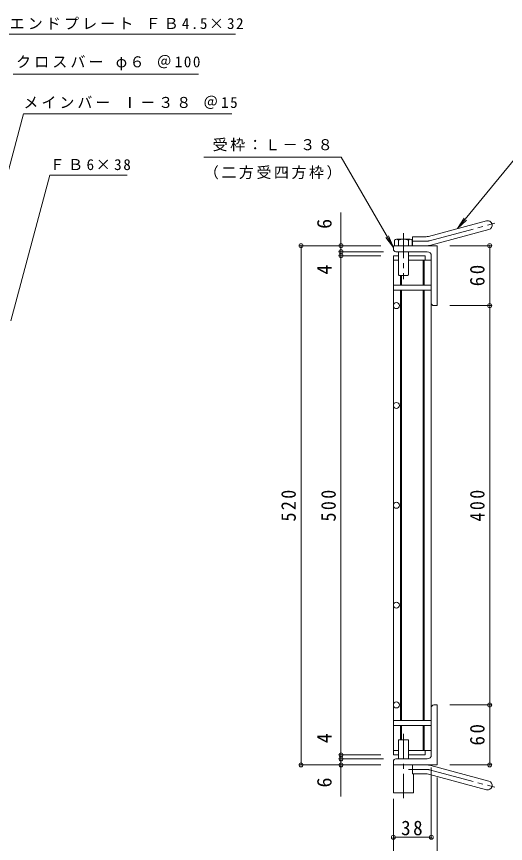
# Model space of a CAD drawing. Units: millimetres, scale not verified. Extents: x -912 to 884, y -688 to 561.
# Drawn here: x -360 to 129, y -267 to 561 of the extents above; entities that cross this region are included whole.
import ezdxf
from ezdxf.enums import TextEntityAlignment as Align

# ---------------------------------------------------------------- set-up
doc = ezdxf.new("R2010")
doc.units = ezdxf.units.MM
doc.header["$LTSCALE"] = 5
doc.header["$PDMODE"] = 32
doc.header["$PDSIZE"] = 4
doc.linetypes.add('CHAIN1', pattern=[8, 5, -1, 1, -1])
doc.linetypes.add('CHAIN2', pattern=[12, 9, -1, 1, -1])
for name, color, linetype, lineweight in [('A-1', 2, 'Continuous', 9), ('A-2', 3, 'Continuous', 9), ('A-4', 7, 'Continuous', 9), ('A-5', 7, 'Continuous', 9), ('A-9', 4, 'Continuous', 9)]:
    doc.layers.add(name, color=color, linetype=linetype, lineweight=lineweight)
doc.styles.add('ＭＳ ゴシック', font='')
doc.styles.get('ＭＳ ゴシック').set_extended_font_data('MS Gothic')

msp = doc.modelspace()

# ---------------------------------------------------------------- linework, layer by layer
at = {"layer": 'A-1'}
for p, q in [((52.171, 340.667), (110.362, 356.259)), ((36.027, 331.36), (36.027, 340.36)), ((49.842, 340.36), (36.027, 340.36)), ((54.501, 331.974), (112.692, 347.566)), ((17.027, 327.86), (17.027, 331.36)), ((61.027, 331.36), (17.027, 331.36)), ((61.027, 331.36), (61.027, 271.36)), ((51.027, 325.36), (19.527, 325.36)), ((55.027, 321.36), (55.027, 273.86)), ((57.527, 271.36), (61.027, 271.36)), ((55.027, -178.641), (55.027, -131.141)), ((57.527, -128.641), (61.027, -128.641)), ((61.027, -188.641), (61.027, -128.641)), ((17.027, -185.141), (17.027, -188.641)), ((61.027, -188.641), (17.027, -188.641)), ((51.027, -182.641), (19.527, -182.641)), ((36.027, -188.641), (36.027, -197.641)), ((54.501, -189.254), (112.692, -204.846)), ((49.842, -197.641), (36.027, -197.641)), ((52.171, -197.947), (110.362, -213.54))]:
    msp.add_line(p, q, dxfattribs=at)
at = {"layer": 'A-1', "linetype": 'CHAIN2'}
for p, q in [((53.336, 336.32), (118.503, 353.782)), ((49.842, 335.86), (35.912, 335.86)), ((49.842, -193.141), (32.222, -193.141)), ((53.336, -193.601), (118.503, -211.062))]:
    msp.add_line(p, q, dxfattribs=at)
at = {"layer": 'A-1'}
for centre, radius, start, end in [((111.527, 351.913), 4.5, 285.00014, 104.99991), ((49.842, 349.361), 9, 270, 285.00002), ((49.842, 349.361), 18, 270, 285), ((19.527, 327.86), 2.5, 180, 270), ((51.027, 321.36), 4, 0, 90), ((57.527, 273.86), 2.5, 180, 270), ((57.527, -131.141), 2.5, 90, 180), ((51.027, -178.641), 4, 270, 0), ((19.527, -185.141), 2.5, 90, 180), ((49.842, -206.641), 18, 74.99998, 89.99998), ((49.842, -206.641), 9, 74.99998, 90), ((111.527, -209.193), 4.5, 255.00008, 74.99986)]:
    msp.add_arc(centre, radius, start, end, dxfattribs=at)
at = {"layer": 'A-1', "linetype": 'CHAIN2'}
for centre, start, end in [((49.842, 349.36), 270, 284.99995), ((49.842, -206.641), 75.00005, 90)]:
    msp.add_arc(centre, 13.5, start, end, dxfattribs=at)
at = {"layer": 'A-2'}
for p, q in [((17.027, 321.36), (22.027, 321.36)), ((17.027, 321.36), (17.027, -178.641)), ((17.027, 316.86), (22.027, 316.86)), ((32.027, 316.86), (55.027, 316.86)), ((47.027, 316.86), (47.027, 291.86)), ((48.027, 316.86), (48.027, 291.86)), ((55.027, 316.86), (55.027, -174.141)), ((24.027, 301.361), (24.027, 291.86)), ((25.027, 301.361), (25.027, 291.86)), ((24.027, 286.86), (24.027, -144.141)), ((25.027, 286.86), (25.027, -144.141)), ((47.027, 286.86), (47.027, -144.141)), ((48.027, 286.86), (48.027, -144.141)), ((24.027, -149.141), (24.027, -163.641)), ((25.027, -149.141), (25.027, -163.641)), ((47.027, -149.141), (47.027, -174.141)), ((48.027, -149.141), (48.027, -174.141)), ((17.027, -174.141), (22.027, -174.141)), ((17.027, -178.641), (22.027, -178.641)), ((32.027, -174.141), (55.027, -174.141)), ((32.027, -178.641), (49.027, -178.641)), ((49.027, -174.141), (49.027, -178.641))]:
    msp.add_line(p, q, dxfattribs=at)
msp.add_lwpolyline([(32.027, 321.36), (49.027, 321.36), (49.027, 316.86)], dxfattribs=at)
for centre in [(20.027, 271.36), (20.027, 171.36), (20.027, 71.36), (20.027, -28.64), (20.027, -128.64)]:
    msp.add_circle(centre, 3, dxfattribs=at)
at = {"layer": 'A-4'}
for p, q in [((-35.473, -220.195), (-35.473, 364.483)), ((4.527, 331.36), (-76.973, 331.36)), ((-75.473, -188.641), (-75.473, 331.36)), ((73.527, 331.36), (115.027, 331.36)), ((113.527, -188.641), (113.527, 331.36)), ((7.027, 325.36), (-36.973, 325.36)), ((4.527, 321.36), (-36.973, 321.36)), ((73.527, 271.36), (115.027, 271.36)), ((73.527, -128.641), (115.027, -128.641)), ((4.527, -178.641), (-36.973, -178.641)), ((4.527, -188.641), (-76.973, -188.641)), ((7.027, -182.641), (-36.973, -182.641)), ((73.527, -188.641), (115.027, -188.641)), ((55.027, -191.141), (55.027, -262.639)), ((61.027, -201.141), (61.027, -302.639)), ((17.027, -222.604), (17.027, -302.639)), ((17.027, -261.139), (55.027, -261.139))]:
    msp.add_line(p, q, dxfattribs=at)
for p in [(-75.473, 331.36), (-35.473, 331.36), (113.527, 331.36), (-35.473, 325.36), (-35.473, 321.36), (113.527, 271.36), (113.527, -128.641), (-35.473, -178.641), (-35.473, -182.641), (-75.473, -188.641), (-35.473, -188.641), (113.527, -188.641), (17.027, -261.139), (55.027, -261.139)]:
    msp.add_point(p, dxfattribs=at)
at = {"layer": 'A-5'}
for p, q in [((-363.855, 503.315), (-178.285, 503.315)), ((-172.767, 420.187), (-35.267, 420.187)), ((-35.267, 420.187), (17.027, 329.61)), ((81.267, 348.463), (140.035, 420.187)), ((-366.158, 256.247), (-327.115, 401.96)), ((-327.115, 401.96), (-249.615, 401.96)), ((81.267, 348.463), (87.859, 359.083)), ((81.267, 348.463), (90.384, 357.015)), ((17.027, 329.61), (12.244, 341.159)), ((17.027, 329.61), (9.418, 339.527))]:
    msp.add_line(p, q, dxfattribs=at)
for points in [[(-430.658, 321.36), (-371.321, 543.315), (-140.993, 543.315)], [(-398.158, 295.86), (-353.424, 463.315), (-144.674, 463.315)]]:
    msp.add_lwpolyline(points, dxfattribs=at)
at = {"layer": 'A-9', "linetype": 'CHAIN1'}
for p, q in [((27.027, 343.996), (27.027, 297.827)), ((27.027, -157.71), (27.027, -222.073))]:
    msp.add_line(p, q, dxfattribs=at)
at = {"layer": 'A-9'}
for p, q in [((18.142, 337.017), (18.142, 331.361)), ((33.97, 337.761), (20.085, 337.761)), ((22.027, 331.361), (22.027, 337.017)), ((32.027, 331.361), (32.027, 337.017)), ((35.912, 337.017), (35.912, 331.361)), ((22.027, 302.173), (22.027, 325.36)), ((32.027, 302.173), (32.027, 325.36)), ((22.839, 301.361), (22.027, 302.173)), ((22.839, 301.361), (31.215, 301.361)), ((31.215, 301.361), (32.027, 302.173)), ((17.027, 287.061), (17.027, 291.86)), ((17.027, 291.86), (55.027, 291.86)), ((17.027, 286.86), (55.027, 286.86)), ((17.027, -144.141), (55.027, -144.141)), ((32.027, -163.641), (22.027, -163.641)), ((22.027, -182.641), (22.027, -163.641)), ((32.027, -182.641), (32.027, -163.641)), ((37.027, -197.641), (37.027, -216.641))]:
    msp.add_line(p, q, dxfattribs=at)
for points in [[(17.027, -144.141), (17.027, -149.141), (55.027, -149.141)], [(17.027, -188.641), (17.027, -216.641), (37.027, -216.641)]]:
    msp.add_lwpolyline(points, dxfattribs=at)
for centre, radius, start, end in [((20.085, 334.851), 2.91, 48.12389, 131.8763), ((27.027, 320.571), 17.19, 73.09029, 106.90971), ((33.97, 334.851), 2.91, 48.11642, 131.87611)]:
    msp.add_arc(centre, radius, start, end, dxfattribs=at)

# ---------------------------------------------------------------- texts
at = {"layer": 'A-4', "color": 2, "style": 'ＭＳ ゴシック'}
for s, p in [('6', (-40.473, 348.272)), ('4', (-40.473, 302.456)), ('4', (-40.473, -166.945)), ('6', (-40.473, -211.32))]:
    msp.add_text(s, height=14.66, rotation=90, dxfattribs=at).set_placement(p, align=Align.BOTTOM_LEFT)
at = {"layer": 'A-4', "color": 2, "char_height": 14.66, "attachment_point": 7, "rotation": 90, "style": 'ＭＳ ゴシック'}
for s, insert in [('\\T1.27;\\W0.95;60', (108.527, 290.735)), ('\\T1.27;\\W0.9;520', (-80.473, 55.11)), ('\\T1.27;\\W0.9;500', (-40.473, 55.11)), ('\\T1.27;\\W0.9;400', (108.527, 55.11)), ('\\T1.27;\\W0.95;60', (108.527, -169.266))]:
    msp.add_mtext(s, dxfattribs=dict(at, insert=insert))
at = {"layer": 'A-4', "color": 2, "insert": (24.778, -259.353), "char_height": 14.66, "attachment_point": 7, "style": 'ＭＳ ゴシック'}
msp.add_mtext('\\T1.27;\\W0.95;38', dxfattribs=at)
at = {"layer": 'A-5', "char_height": 11, "attachment_point": 7, "style": 'ＭＳ ゴシック'}
for s, insert in [('\\T1.21;エンドプレート\\~ＦＢ4.5×32', (-367.243, 547.793)), ('\\T1.21;クロスバー\\~φ６\\~＠100', (-360.785, 507.069)), ('\\T1.2;メインバー\\~Ⅰ－３８\\~＠15', (-353.424, 468.315)), ('\\T1.17;受枠：Ｌ－３８', (-164.017, 425.847)), ('\\T1.23;ＦＢ6×38', (-327.115, 406.96)), ('\\T1.17;（二方受四方枠）', (-172.767, 397.816))]:
    msp.add_mtext(s, dxfattribs=dict(at, insert=insert))

doc.saveas('drawing.dxf')
